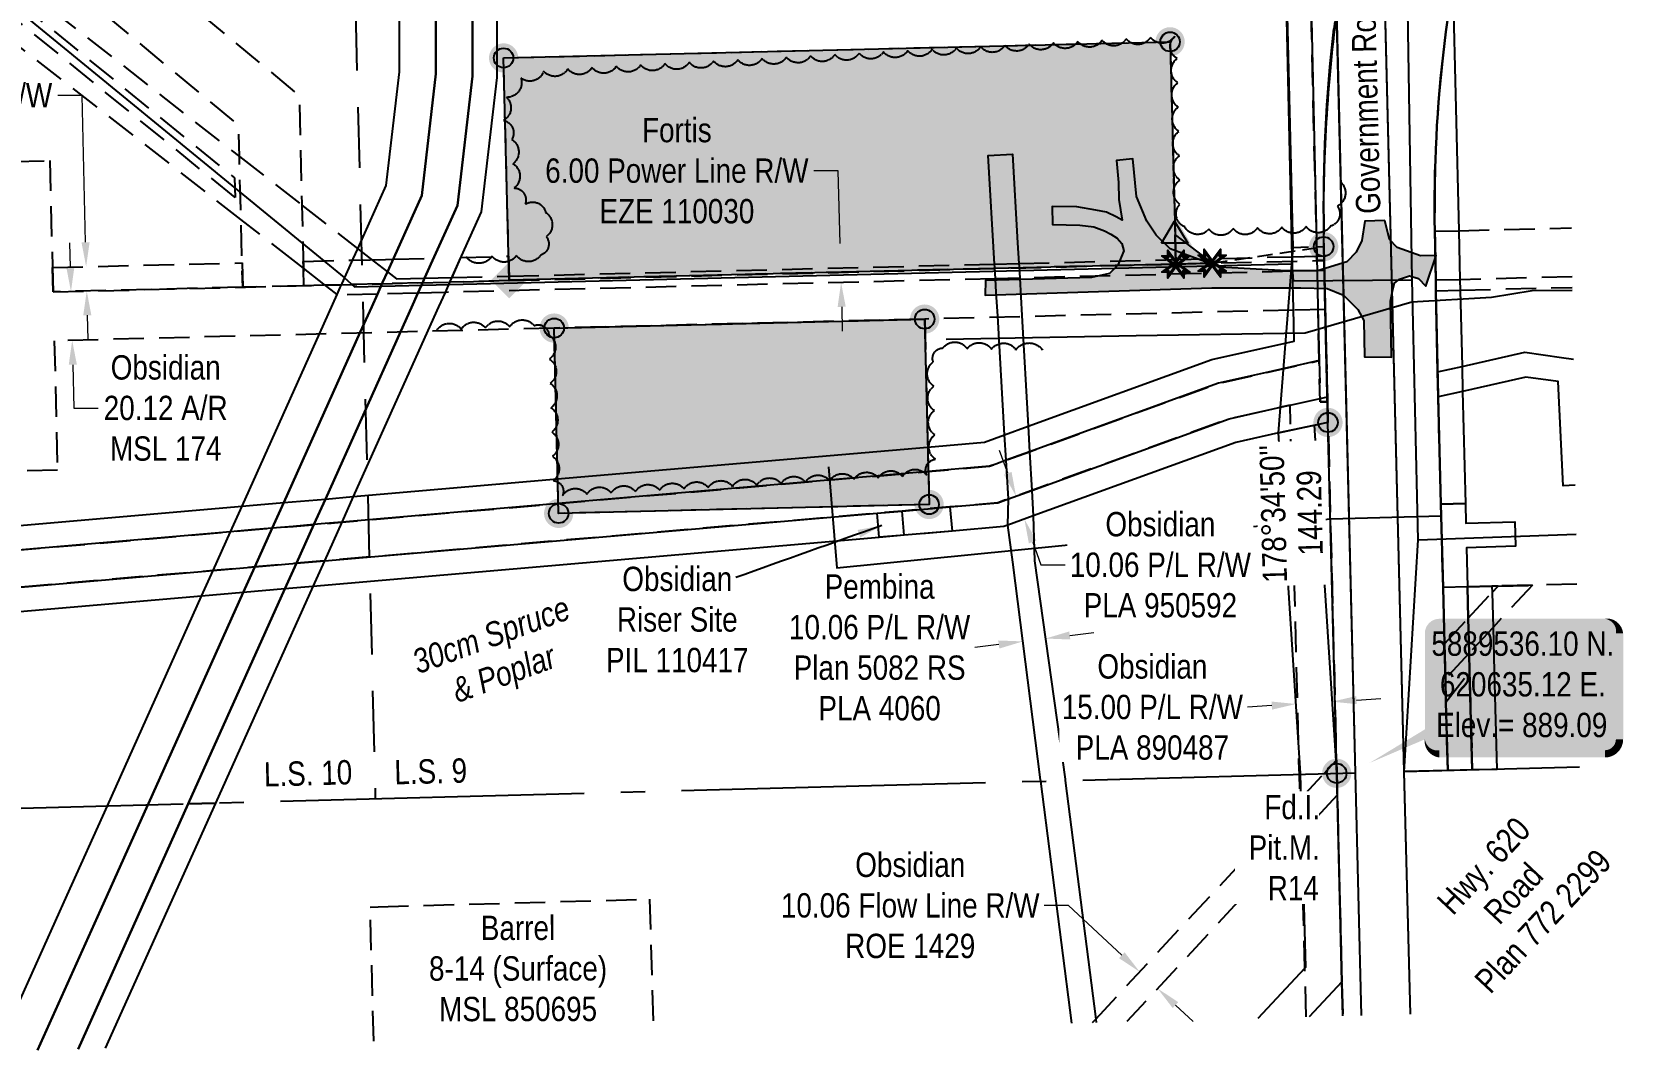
# Model space of a CAD drawing. Extents: x 615294 to 623191, y 5889240 to 5894182.
# Drawn here: x 620099 to 620753, y 5889422 to 5889841 of the extents above; entities that cross this region are included whole.
import ezdxf
from ezdxf.enums import TextEntityAlignment as Align

# ---------------------------------------------------------------- set-up
doc = ezdxf.new("R2010")
doc.units = 0
doc.header["$LTSCALE"] = 5
doc.header["$PDSIZE"] = 0.5
for name, pattern in [('0', [1, 1, 0]), ('foc-ACCESSROAD', [3.75, 2.5, -1.25]), ('foc-FLOWLINE', [3.75, 2.5, -1.25]), ('foc-LSD', [8, 5, -3]), ('foc-QUARTERLINE', [33, 25, -3, 2, -3]), ('foc-TIELINE', [1.875, 1.25, -0.625])]:
    doc.linetypes.add(name, pattern=pattern)
doc.layers.get('Defpoints').update_dxf_attribs({"color": 9})
for name, color, linetype in [('AS-POWER', 104, 'foc-POWER'), ('AS-ROADS', 254, 'Continuous'), ('AS-TELUS', 224, 'foc-TEL'), ('C-AR', 13, 'foc-ACCESSROAD'), ('C-FLOWLINE', 13, 'foc-FLOWLINE'), ('C-RW', 13, 'Continuous'), ('C-WS', 13, 'foc-ACCESSROAD'), ('DETAIL-T', 7, 'Continuous'), ('F-EZE', 190, 'foc-FLOWLINE'), ('F-RW', 190, 'Continuous'), ('F-WS', 190, 'foc-ACCESSROAD'), ('L-BD', 7, 'Continuous'), ('L-MON', 1, 'Continuous'), ('L-ROAD-T', 7, 'Continuous'), ('L-SEC', 7, 'Continuous'), ('L-SECQ', 8, 'foc-QUARTERLINE'), ('L-SECTION-LSD', 7, 'foc-LSD'), ('L-TIE', 7, 'foc-TIELINE'), ('L-TITLEDB', 4, 'Continuous'), ('L-TITLEDB-T', 4, 'Continuous'), ('P-PROPOSED', 10, 'Continuous'), ('P-PROPOSED-H', 21, 'Continuous'), ('T-BUSH', 110, '0'), ('T-BUSH-T', 110, 'Continuous')]:
    doc.layers.add(name, color=color, linetype=linetype)
for name, color, linetype, lineweight in [('C-AR-T', 13, 'Continuous', 9), ('C-FLOWLINE-T', 13, 'Continuous', 9), ('C-RW-T', 13, 'Continuous', 9), ('C-WS-T', 13, 'Continuous', 9), ('F-EZE-T', 190, 'Continuous', 9), ('F-RW-T', 190, 'Continuous', 9), ('F-WS-T', 190, 'Continuous', 9)]:
    doc.layers.add(name, color=color, linetype=linetype, lineweight=lineweight)
doc.layers.add('P-EXISTINGDISPO', color=175, linetype='Continuous', plot=False)
doc.styles.add('100L', font='ARIALN.TTF', dxfattribs={"height": 11})
doc.styles.add('80', font='ARIALN.TTF', dxfattribs={"height": 10})
doc.styles.add('80CG', font='ARIALN.TTF', dxfattribs={"height": 10})
doc.styles.add('80L', font='ARIALN.TTF', dxfattribs={"height": 10})
doc.styles.add('foc-LtypeFont', font='ARIALN.TTF', dxfattribs={"height": 7.35})
doc.linetypes.add('foc-POWER', pattern='A,6,-1,["P",foc-LtypeFont,S=0.2,R=0,X=-0.625,Y=-0.75],-1.24,4', length=12.24)
doc.linetypes.add('foc-TEL', pattern='A,2,-1,["T",foc-LtypeFont,S=0.2,R=0,X=-0.425,Y=-0.75],-1.24,8', length=12.24)
doc.dimstyles.new('Compass 5 000', dxfattribs={"dimscale": 5, "dimtxt": 9, "dimasz": 2, "dimexe": 0.2, "dimexo": 0.0625, "dimgap": 0.5, "dimtad": 0, "dimtih": 1, "dimtoh": 1, "dimzin": 0, "dimdsep": 46, "dimtxsty": '80CG', "dimcen": 0.1, "dimse1": 1, "dimse2": 1, "dimclrd": 256, "dimclrt": 256, "dimaunit": 1, "dimadec": 4, "dimazin": 0, "dimtfac": 0.06, "dimtofl": 0, "dimtmove": 0, "dimatfit": 1, "dimfxl": 0.2, "dimtolj": 1, "dimtzin": 0, "dimlwd": -1, "dimarcsym": 0})

# ---------------------------------------------------------------- blocks, each defined once
blk = doc.blocks.new('*D668')
at = {"layer": 'C-AR-T', "transparency": 16777216}
for p, q in [((620114.53, 5889744.15), (620114.27, 5889754.15)), ((620115.54, 5889704.03), (620115.99, 5889686.19)), ((620115.99, 5889686.19), (620125.99, 5889686.19))]:
    blk.add_line(p, q, dxfattribs=at)
for points in [[(620116.19, 5889744.19), (620112.86, 5889744.11), (620114.78, 5889734.15)], [(620117.2, 5889704.07), (620113.87, 5889703.99), (620115.28, 5889714.03)]]:
    blk.add_solid(points, dxfattribs=at)
at = {"layer": 'Defpoints', "color": 0, "transparency": 16777216}
for p in [(620168.09, 5889735.49), (620115.28, 5889714.03), (620168.6, 5889715.37)]:
    blk.add_point(p, dxfattribs=at)
at = {"layer": 'C-AR-T', "transparency": 16777216, "insert": (620153.72, 5889686.19), "char_height": 10, "attachment_point": 5, "style": '80CG'}
blk.add_mtext('\\A1;Obsidian\\P20.12 A/R\\PMSL 174', dxfattribs=at)
blk = doc.blocks.new('*D674')
at = {"layer": 'C-FLOWLINE-T', "transparency": 16777216}
for p, q in [((620524.8, 5889481.76), (620514.8, 5889481.76)), ((620546.8, 5889461.31), (620524.8, 5889481.76)), ((620568.82, 5889440.84), (620576.15, 5889434.03))]:
    blk.add_line(p, q, dxfattribs=at)
for points in [[(620547.93, 5889462.53), (620545.66, 5889460.09), (620554.12, 5889454.5)], [(620569.96, 5889442.06), (620567.69, 5889439.62), (620561.5, 5889447.65)]]:
    blk.add_solid(points, dxfattribs=at)
at = {"layer": 'Defpoints', "color": 0, "transparency": 16777216}
for p in [(620573.21, 5889475.03), (620580.58, 5889468.18), (620554.12, 5889454.5)]:
    blk.add_point(p, dxfattribs=at)
at = {"layer": 'C-FLOWLINE-T', "transparency": 16777216, "insert": (620459.8, 5889481.76), "char_height": 10, "attachment_point": 5, "style": '80CG'}
blk.add_mtext('\\A1;Obsidian\\P10.06 Flow Line R/W\\PROE 1429', dxfattribs=at)
blk = doc.blocks.new('*D676')
at = {"layer": 'C-RW-T', "transparency": 16777216}
for p, q in [((620608.41, 5889563.93), (620598.42, 5889563.28)), ((620643.22, 5889566.19), (620653.2, 5889566.84))]:
    blk.add_line(p, q, dxfattribs=at)
for points in [[(620608.3, 5889565.59), (620608.51, 5889562.26), (620618.38, 5889564.58)], [(620643.11, 5889567.85), (620643.33, 5889564.52), (620633.24, 5889565.54)]]:
    blk.add_solid(points, dxfattribs=at)
at = {"layer": 'Defpoints', "color": 0, "transparency": 16777216}
for p in [(620629.16, 5889628.37), (620614.3, 5889627.4), (620618.38, 5889564.58)]:
    blk.add_point(p, dxfattribs=at)
at = {"layer": 'C-RW-T', "transparency": 16777216, "insert": (620559.34, 5889563.28), "char_height": 10, "attachment_point": 5, "style": '80CG', "bg_fill": 3, "box_fill_scale": 1.1, "bg_fill_color": 256, "bg_fill_true_color": 13158600, "bg_fill_transparency": 0}
blk.add_mtext('\\A1;Obsidian\\P15.00 P/L R/W\\PPLA 890487', dxfattribs=at)
blk = doc.blocks.new('*D677')
at = {"layer": 'C-RW-T', "transparency": 16777216}
for p, q in [((620499.88, 5889659.41), (620496.47, 5889668.81)), ((620510.13, 5889631.15), (620513.54, 5889621.75)), ((620513.54, 5889621.75), (620523.54, 5889621.75))]:
    blk.add_line(p, q, dxfattribs=at)
for points in [[(620501.45, 5889659.97), (620498.32, 5889658.84), (620503.29, 5889650.01)], [(620511.7, 5889631.72), (620508.57, 5889630.58), (620506.72, 5889640.55)]]:
    blk.add_solid(points, dxfattribs=at)
at = {"layer": 'Defpoints', "color": 0, "transparency": 16777216}
for p in [(620539.47, 5889663.13), (620542.9, 5889653.68), (620506.72, 5889640.55)]:
    blk.add_point(p, dxfattribs=at)
at = {"layer": 'C-RW-T', "transparency": 16777216, "insert": (620562.63, 5889621.75), "char_height": 10, "attachment_point": 5, "style": '80CG', "bg_fill": 3, "box_fill_scale": 1.1, "bg_fill_color": 256, "bg_fill_true_color": 13158600, "bg_fill_transparency": 0}
blk.add_mtext('\\A1;Obsidian\\P10.06 P/L R/W\\PPLA 950592', dxfattribs=at)
blk = doc.blocks.new('*D679')
at = {"layer": 'Defpoints', "color": 0, "transparency": 16777216}
for p in [(620417.97, 5889743.48), (620431.22, 5889743.81), (620418.12, 5889737.48)]:
    blk.add_point(p, dxfattribs=at)
at = {"layer": 'F-EZE-T', "transparency": 16777216}
for p, q in [((620430.23, 5889783.72), (620420.23, 5889783.72)), ((620430.97, 5889753.81), (620430.23, 5889783.72)), ((620431.62, 5889727.82), (620431.86, 5889717.82))]:
    blk.add_line(p, q, dxfattribs=at)
for points in [[(620432.64, 5889753.85), (620429.3, 5889753.77), (620431.22, 5889743.81)], [(620433.28, 5889727.86), (620429.95, 5889727.77), (620431.37, 5889737.81)]]:
    blk.add_solid(points, dxfattribs=at)
at = {"layer": 'F-EZE-T', "transparency": 16777216, "insert": (620363.86, 5889783.72), "char_height": 10, "attachment_point": 5, "style": '80CG'}
blk.add_mtext('\\A1;Fortis\\P6.00 Power Line R/W\\PEZE 110030', dxfattribs=at)
blk = doc.blocks.new('*D680')
at = {"layer": 'Defpoints', "color": 0, "transparency": 16777216}
for p in [(620121.02, 5889744.34), (620149.17, 5889745.02), (620149.41, 5889735.01)]:
    blk.add_point(p, dxfattribs=at)
at = {"layer": 'F-EZE-T', "transparency": 16777216}
for p, q in [((620119.33, 5889814.68), (620109.33, 5889814.68)), ((620120.78, 5889754.34), (620119.33, 5889814.68)), ((620121.5, 5889724.34), (620121.74, 5889714.34))]:
    blk.add_line(p, q, dxfattribs=at)
for points in [[(620122.44, 5889754.38), (620119.11, 5889754.3), (620121.02, 5889744.34)], [(620123.16, 5889724.38), (620119.83, 5889724.3), (620121.26, 5889734.34)]]:
    blk.add_solid(points, dxfattribs=at)
at = {"layer": 'F-EZE-T', "transparency": 16777216, "insert": (620034.17, 5889814.68), "char_height": 10, "attachment_point": 5, "style": '80CG'}
blk.add_mtext('\\A1;Fortis\\P6.00 Vegetation Control R/W\\PEZE 870564', dxfattribs=at)
blk = doc.blocks.new('*D681')
at = {"layer": 'Defpoints', "color": 0, "transparency": 16777216}
for p in [(620506.13, 5889590.3), (620506.96, 5889583.81), (620516.3, 5889585)]:
    blk.add_point(p, dxfattribs=at)
at = {"layer": 'F-RW-T', "transparency": 16777216}
for p, q in [((620496.21, 5889589.04), (620486.29, 5889587.78)), ((620525.39, 5889592.75), (620535.31, 5889594.01))]:
    blk.add_line(p, q, dxfattribs=at)
for points in [[(620496, 5889590.69), (620496.42, 5889587.38), (620506.13, 5889590.3)], [(620525.18, 5889594.4), (620525.6, 5889591.09), (620515.47, 5889591.49)]]:
    blk.add_solid(points, dxfattribs=at)
at = {"layer": 'F-RW-T', "transparency": 16777216, "insert": (620447.21, 5889587.78), "char_height": 10, "attachment_point": 5, "style": '80CG'}
blk.add_mtext('\\A1;Pembina\\P10.06 P/L R/W\\PPlan 5082 RS\\PPLA 4060', dxfattribs=at)
blk = doc.blocks.new('fdia')
at = {"color": 255, "const_width": 1}
blk.add_lwpolyline([(-0.5, 0, 1), (0.5, 0, 1)], format="xyb", close=True, dxfattribs=at)
blk = doc.blocks.new('Fdiaa')
blk.add_blockref('fdia', (0, 0))
blk = doc.blocks.new('fdib')
at = {"color": 1, "const_width": 1.6}
blk.add_lwpolyline([(-0.4, 0, 1), (0.4, 0, 1)], format="xyb", close=True, dxfattribs=at)
at = {"color": 1}
blk.add_circle((0, 0), 0.8, dxfattribs=at)
blk = doc.blocks.new('Fdibb')
blk.add_blockref('fdib', (0, 0))
blk = doc.blocks.new('fdicc')
for name in ['Fdibb', 'Fdiaa']:
    blk.add_blockref(name, (0, 0))
blk = doc.blocks.new('FDI')
blk.add_blockref('fdicc', (0, 0))
blk = doc.blocks.new('TEMP')
h = blk.add_hatch(color=255)
h.dxf.hatch_style = 1
h.paths.add_polyline_path([(0, 0.25), (-0.67, 1.15), (-0.67, 0.67), (-1.15, 0.67), (-0.25, 0), (-1.15, -0.67), (-0.67, -0.67), (-0.67, -1.15), (0, -0.25), (0.67, -1.15), (0.67, -0.67), (1.15, -0.67), (0.25, 0), (1.15, 0.67), (0.67, 0.67), (0.67, 1.15)])
h.paths.add_polyline_path([(0.57, 0.85), (0.57, 0.57), (0.85, 0.57), (0.08, 0), (0.85, -0.57), (0.57, -0.57), (0.57, -0.85), (0, -0.08), (-0.57, -0.85), (-0.57, -0.57), (-0.85, -0.57), (-0.08, 0), (-0.85, 0.57), (-0.57, 0.57), (-0.57, 0.85), (0, 0.08)], flags=16)
h = blk.add_hatch(color=1)
h.dxf.hatch_style = 1
h.paths.add_polyline_path([(0, 0.08), (-0.57, 0.85), (-0.57, 0.57), (-0.85, 0.57), (-0.08, 0), (-0.85, -0.57), (-0.57, -0.57), (-0.57, -0.85), (0, -0.08), (0.57, -0.85), (0.57, -0.57), (0.85, -0.57), (0.08, 0), (0.85, 0.57), (0.57, 0.57), (0.57, 0.85)])
at = {"color": 1}
for p, q in [((-0.08, 0), (0.08, 0)), ((0, 0.08), (0, -0.08))]:
    blk.add_line(p, q, dxfattribs=at)
at = {"color": 255, "flags": 128}
blk.add_lwpolyline([(-0.25, 0), (-1.15, 0.67), (-0.67, 0.67), (-0.67, 1.15), (0, 0.25), (0.67, 1.15), (0.67, 0.67), (1.15, 0.67), (0.25, 0), (1.15, -0.67), (0.67, -0.67), (0.67, -1.15), (0, -0.25), (-0.67, -1.15), (-0.67, -0.67), (-1.15, -0.67)], close=True, dxfattribs=at)
at = {"color": 1, "flags": 128}
blk.add_lwpolyline([(-0.08, 0), (-0.85, 0.57), (-0.57, 0.57), (-0.57, 0.85), (0, 0.08), (0.57, 0.85), (0.57, 0.57), (0.85, 0.57), (0.08, 0), (0.85, -0.57), (0.57, -0.57), (0.57, -0.85), (0, -0.08), (-0.57, -0.85), (-0.57, -0.57), (-0.85, -0.57)], close=True, dxfattribs=at)
blk = doc.blocks.new('*U698')
h = blk.add_hatch(color=254)
edge = h.paths.add_edge_path()
edge.add_line((-34, -28.5), (34, -28.5))
edge.add_arc((34, -22.5), 6, 270, 360)
edge.add_line((40, -22.5), (40, 21))
edge.add_arc((34, 21), 6, 0, 90)
edge.add_line((34, 27), (-34, 27))
edge.add_arc((-34, 21), 6, 90, 180)
edge.add_line((-40, 21), (-40, -22.5))
edge.add_arc((-34, -22.5), 6, 180, 270)
at = {"color": 1, "flags": 128}
blk.add_lwpolyline([(-34, -28.5, 3, 3, 0), (34, -28.5, 3, 3, 0.414214), (40, -22.5, 3, 3, 0), (40, 21, 3, 0, 0.414214), (34, 27, 0, 0, 0), (-34, 27, 0, 0, 0.414214), (-40, 21, 0, 0, 0), (-40, -22.5, 0, 3, 0.414214)], format="xyseb", close=True, dxfattribs=at)
blk.add_lwpolyline([(-62.67, -32.22, 0, 10, 0), (0, 0, 5, 5, 0)], format="xyseb", dxfattribs=at)
at = {"color": 1, "style": '80'}
blk.add_attdef('ENTER_TEXT_001', (-35.99, -5), '', height=10, dxfattribs=at)
blk = doc.blocks.new('SMONA')
blk.add_hatch(color=255).paths.add_polyline_path([(0, -1.49), (1.49, 0), (0, 1.49), (-1.49, 0)])
blk = doc.blocks.new('SMONAA')
blk.add_blockref('SMONA', (0, 0))
blk = doc.blocks.new('SMONB')
at = {"color": 1}
blk.add_solid([(0, 1.2), (1.2, 0), (-1.2, 0), (0, -1.2)], dxfattribs=at)
blk = doc.blocks.new('SMONBB')
blk.add_blockref('SMONB', (0, 0))
blk = doc.blocks.new('SMONCC')
for name in ['SMONAA', 'SMONBB']:
    blk.add_blockref(name, (0, 0))
blk = doc.blocks.new('FDIBAR')
blk.add_blockref('SMONCC', (0, 0))
blk = doc.blocks.new('TRIA')
blk.add_hatch(color=255).paths.add_polyline_path([(-0.04, 1.52), (-1.47, -0.87), (1.39, -0.87)])
blk = doc.blocks.new('TRIAA')
blk.add_blockref('TRIA', (0, 0))
blk = doc.blocks.new('TRIB')
at = {"color": 1}
blk.add_lwpolyline([(-1.12, -0.67), (-0.04, 1.13), (1.04, -0.67)], close=True, dxfattribs=at)
blk = doc.blocks.new('TRIBB')
blk.add_blockref('TRIB', (0, 0))
blk = doc.blocks.new('TRICC')
for name in ['TRIAA', 'TRIBB']:
    blk.add_blockref(name, (0, 0))
blk = doc.blocks.new('plspike')
blk.add_blockref('TRICC', (0, 0))

msp = doc.modelspace()

# ---------------------------------------------------------------- hatches: boundary and pattern name
at = {"layer": 'AS-ROADS'}
h = msp.add_hatch(color=256, dxfattribs=at)
h.dxf.hatch_style = 1
h.paths.add_polyline_path([(620654.893, 5889763.33), (620646.674, 5889763.059), (620645.405, 5889755.015), (620643.146, 5889750.231), (620639.263, 5889746.26), (620627.16, 5889742.649), (620614.425, 5889742.649), (620587.12, 5889744.099), (620566.708, 5889751.681), (620560.914, 5889757.215), (620557.03, 5889762.991), (620552.875, 5889773.191), (620551.249, 5889788.627), (620544.629, 5889787.997), (620545.352, 5889778.971), (620545.536, 5889771.897), (620546.891, 5889763.412), (620544.452, 5889764.766), (620540.478, 5889766.752), (620536.143, 5889767.564), (620528.285, 5889768.918), (620518.078, 5889769.099), (620518.259, 5889761.697), (620529.549, 5889761.426), (620535.33, 5889760.704), (620539.665, 5889758.989), (620542.284, 5889757.635), (620544.813, 5889756.101), (620546.8, 5889753.844), (620547.613, 5889750.775), (620545.171, 5889744.97), (620541.648, 5889741.449), (620534.332, 5889739.825), (620490.708, 5889738.651), (620490.617, 5889732.603), (620583.787, 5889735.672), (620620.405, 5889735.572), (620631.153, 5889735.392), (620637.927, 5889732.594), (620643.798, 5889726.726), (620646.327, 5889722.213), (620646.507, 5889707.229), (620657.617, 5889707.139), (620657.166, 5889730.103), (620658.25, 5889734.887), (620658.882, 5889737.595), (620660.869, 5889739.219), (620665.024, 5889740.573), (620668.727, 5889739.4), (620671.708, 5889736.331), (620675.953, 5889748.968), (620669.63, 5889748.787), (620659.951, 5889752.137), (620656.79, 5889755.477)])
at = {"layer": 'P-PROPOSED-H'}
h = msp.add_hatch(color=256, dxfattribs=at)
h.dxf.hatch_style = 1
h.paths.add_polyline_path([(620292.627, 5889830.106), (620566.629, 5889836.779), (620568.674, 5889757.394), (620568.983, 5889745.401), (620294.912, 5889738.757)])
h.paths.add_polyline_path([(620313.427, 5889719.087), (620465.728, 5889722.78), (620467.566, 5889646.629), (620315.265, 5889642.936)])
h = msp.add_hatch(color=256, dxfattribs=at)
h.dxf.hatch_style = 1
h.paths.add_polyline_path([(620568.674, 5889757.394), (620583.971, 5889745.767), (620568.983, 5889745.401)])

# ---------------------------------------------------------------- linework, layer by layer
at = {"layer": 'AS-POWER', "flags": 128}
for points in [[(620666.14, 5889738.924), (620656.044, 5890367.666), (620647.561, 5890367.45), (620645.649, 5890441.707)], [(619710.454, 5890077.63), (619950.377, 5889949.716), (620008.593, 5889920.258), (620025.343, 5889910.591), (620041.672, 5889905.761), (620062.661, 5889874.475), (620227.028, 5889739.825), (620231.384, 5889736.003), (620616.723, 5889745.429), (620617.238, 5889738.521), (620666.14, 5889738.924)], [(620665.387, 5889437.103), (620662.843, 5889536.681), (620668.592, 5889632.007), (620666.14, 5889738.924)], [(620474.587, 5889714.474), (620552.706, 5889715.976), (620622.098, 5889717.095), (620666.036, 5889729.929), (620698.796, 5889731.723), (620715.485, 5889734.547), (620731.98, 5889734.62)], [(620668.592, 5889632.007), (620733.511, 5889634.315)]]:
    msp.add_lwpolyline(points, dxfattribs=at)
at = {"layer": 'AS-ROADS', "flags": 128}
msp.add_lwpolyline([(620654.893, 5889763.33), (620646.674, 5889763.059), (620645.405, 5889755.015), (620643.146, 5889750.231), (620639.263, 5889746.26), (620627.16, 5889742.649), (620614.425, 5889742.649), (620587.12, 5889744.099), (620566.708, 5889751.681), (620560.914, 5889757.215), (620557.03, 5889762.991), (620552.875, 5889773.191), (620551.249, 5889788.627), (620544.629, 5889787.997), (620545.352, 5889778.971), (620545.536, 5889771.897), (620546.891, 5889763.412), (620544.452, 5889764.766), (620540.478, 5889766.752), (620536.143, 5889767.564), (620528.285, 5889768.918), (620518.078, 5889769.099), (620518.259, 5889761.697), (620529.549, 5889761.426), (620535.33, 5889760.704), (620539.665, 5889758.989), (620542.284, 5889757.635), (620544.813, 5889756.101), (620546.8, 5889753.844), (620547.613, 5889750.775), (620545.171, 5889744.97), (620541.648, 5889741.449), (620534.332, 5889739.825), (620490.708, 5889738.651), (620490.617, 5889732.603), (620583.787, 5889735.672), (620620.405, 5889735.572), (620631.153, 5889735.392), (620637.927, 5889732.594), (620643.798, 5889726.726), (620646.327, 5889722.213), (620646.507, 5889707.229), (620657.617, 5889707.139), (620657.166, 5889730.103), (620658.25, 5889734.887), (620658.882, 5889737.595), (620660.869, 5889739.219), (620665.024, 5889740.573), (620668.727, 5889739.4), (620671.708, 5889736.331), (620675.953, 5889748.968), (620669.63, 5889748.787), (620659.951, 5889752.137), (620656.79, 5889755.477)], close=True, dxfattribs=at)
at = {"layer": 'AS-TELUS', "flags": 128}
for points in [[(620637.589, 5889436.376), (620632.521, 5889640.702), (620678.077, 5889641.871), (620675.429, 5889758.878), (620675.696, 5889788.703), (620676.858, 5889809.958), (620679.996, 5889840.866), (620683.813, 5889865.762), (620687.572, 5889884.97), (620691.838, 5889903.385), (620696.104, 5889919.445), (620700.932, 5889935.678), (620730.788, 5890012.146)], [(620426.185, 5889662.076), (620429.641, 5889620.572), (620632.521, 5889640.702)]]:
    msp.add_lwpolyline(points, dxfattribs=at)
at = {"layer": 'C-AR', "flags": 128}
msp.add_lwpolyline([(619722.301, 5890081.346), (619755.683, 5890064.868), (619792.14, 5890046.872), (619823.569, 5890029.804), (620001.903, 5889932.082), (620042.977, 5889909.606), (620046.873, 5889907.474), (620121.276, 5889886.763), (620208.569, 5889814.661), (620209.679, 5889770.392), (620209.699, 5889769.58), (620210.27, 5889746.977), (620210.323, 5889744.932), (620210.355, 5889743.708), (620210.535, 5889736.501), (620185.385, 5889735.877), (620185.116, 5889746.344), (620184.669, 5889763.737), (620184.449, 5889772.344), (620184.251, 5889780.363), (620184.023, 5889789.602), (620183.701, 5889802.562), (620109.374, 5889863.954), (620078.347, 5889872.591), (620077.185, 5889872.914), (620066.263, 5889875.955), (620051.49, 5889880.067), (620037.334, 5889884.008), (620016.409, 5889895.458), (620013.979, 5889896.832), (619824.301, 5890000.586), (619780.525, 5890024.541), (619723.016, 5890052.93)], dxfattribs=at)
for points in [[(620629.898, 5889746.879), (620626.98, 5889746.809), (620626.938, 5889748.675), (620622.429, 5889948.597), (620632.54, 5889948.849), (620634.99, 5889850.523), (620634.577, 5889847.326), (620633.947, 5889842.107), (620633.363, 5889836.884), (620632.821, 5889831.657), (620632.323, 5889826.425), (620631.868, 5889821.188), (620631.458, 5889815.949), (620631.092, 5889810.706), (620630.769, 5889805.459), (620630.491, 5889800.211), (620630.256, 5889794.96), (620630.066, 5889789.708), (620629.919, 5889784.454), (620629.816, 5889779.2), (620629.758, 5889773.944), (620629.743, 5889768.688), (620629.772, 5889763.432), (620629.845, 5889758.177), (620629.757, 5889752.558), (620629.852, 5889748.743), (620629.898, 5889746.879)], [(620631.337, 5889688.788), (620628.289, 5889688.722), (620627.88, 5889705.724), (620627.433, 5889726.719), (620630.395, 5889726.792), (620631.337, 5889688.788)]]:
    msp.add_lwpolyline(points, close=True, dxfattribs=at)
at = {"layer": 'C-FLOWLINE', "flags": 128}
for points in [[(619734.482, 5889596.842), (619833.334, 5889605.373), (619834.201, 5889605.448), (620180.39, 5889635.369), (620189.028, 5889636.116), (620197.507, 5889636.846), (620206.15, 5889637.595), (620214.624, 5889638.327), (620217.627, 5889638.586), (620226.098, 5889639.316), (620315.013, 5889646.987), (620467.217, 5889660.12), (620492.446, 5889662.298), (620494.944, 5889663.205), (620499.218, 5889664.755), (620504.556, 5889666.689), (620508.846, 5889668.244), (620586.565, 5889696.425), (620608.67, 5889701.395), (620627.906, 5889705.721), (620628.256, 5889690.17), (620628.289, 5889688.719), (620631.328, 5889688.788), (620631.53, 5889680.598), (620635.119, 5889536.103), (620637.243, 5889450.375), (620637.589, 5889436.376)], [(620622.607, 5889435.983), (620622.033, 5889456.076), (620620.462, 5889511.087), (620620.052, 5889525.433), (620620.02, 5889526.575), (620619.759, 5889535.672), (620619.609, 5889540.944), (620619.41, 5889548.794), (620616.373, 5889668.282), (620616.147, 5889677.14), (620616.069, 5889680.213), (620615.934, 5889687.399), (620612.015, 5889686.518), (620590.854, 5889681.76), (620509.75, 5889652.351), (620500.149, 5889648.871), (620495.77, 5889647.28), (620476.108, 5889645.583), (620456.501, 5889643.891), (620446.159, 5889642.999), (620218.94, 5889623.395), (620207.462, 5889622.405), (620190.345, 5889620.922), (620173.231, 5889619.445), (619834.583, 5889590.176), (619734.866, 5889581.569)]]:
    msp.add_lwpolyline(points, dxfattribs=at)
at = {"layer": 'C-FLOWLINE'}
msp.add_lwpolyline([(620690.868, 5889537.458), (620680.791, 5889537.212), (620680.031, 5889565.283), (620689.752, 5889577.753), (620690.868, 5889537.458)], close=True, dxfattribs=at)
at = {"layer": 'C-RW'}
for points in [[(619734.223, 5889607.121), (619833.945, 5889615.643), (619973.777, 5889627.589), (620185.117, 5889645.881), (620188.162, 5889646.145), (620202.235, 5889647.358), (620219.349, 5889648.835), (620230.825, 5889649.825), (620314.759, 5889657.067), (620466.963, 5889670.203), (620490.261, 5889672.213), (620498.604, 5889675.239), (620508.249, 5889678.736), (620583.735, 5889706.107), (620617.657, 5889713.734), (620617.355, 5889727.109), (620617.01, 5889742.425), (620616.902, 5889747.232), (620616.875, 5889748.425), (620610.005, 5890053.09), (620600.652, 5890092.01), (620593.343, 5890122.426)], [(620622.429, 5889948.597), (620626.938, 5889748.675), (620626.965, 5889747.471), (620627.073, 5889742.675), (620627.418, 5889727.347), (620627.906, 5889705.721), (620608.67, 5889701.395), (620586.565, 5889696.425), (620508.846, 5889668.244), (620504.556, 5889666.689), (620499.218, 5889664.755), (620494.944, 5889663.205), (620492.446, 5889662.298), (620467.217, 5889660.12), (620315.013, 5889646.987), (620226.098, 5889639.316), (620217.627, 5889638.586), (620214.624, 5889638.327), (620206.15, 5889637.595), (620197.507, 5889636.846), (620189.028, 5889636.116), (620180.39, 5889635.369), (619834.201, 5889605.448)], [(620682.808, 5889859.947), (620685.262, 5889759.106), (620685.754, 5889738.974), (620685.859, 5889734.69), (620686.625, 5889703.304), (620686.837, 5889693.042), (620686.837, 5889693.042), (620688.017, 5889647.023), (620677.951, 5889646.772), (620676.822, 5889690.788), (620676.614, 5889701.052), (620675.932, 5889734.447), (620675.844, 5889738.725), (620675.532, 5889754.053), (620675.429, 5889758.878), (620675.364, 5889763.711), (620675.34, 5889768.54), (620675.359, 5889773.371), (620675.419, 5889778.199), (620675.52, 5889783.028), (620675.663, 5889787.856), (620675.848, 5889792.682), (620676.075, 5889797.507), (620676.343, 5889802.329), (620676.653, 5889807.149), (620677.004, 5889811.966), (620677.397, 5889816.78), (620677.832, 5889821.589), (620678.308, 5889826.396), (620678.826, 5889831.198), (620679.385, 5889835.995), (620679.985, 5889840.788), (620680.627, 5889845.575)], [(620733.203, 5889654.507), (620728.208, 5889654.269), (620726.139, 5889697.07), (620712.897, 5889698.905), (620686.837, 5889693.042), (620676.822, 5889690.788), (620676.614, 5889701.052), (620686.625, 5889703.304), (620712.5, 5889709.126), (620727.517, 5889707.031), (620732.412, 5889706.352)], [(619834.583, 5889590.176), (620173.231, 5889619.445), (620190.345, 5889620.922), (620207.462, 5889622.405), (620218.94, 5889623.395), (620446.159, 5889642.999), (620456.501, 5889643.891), (620476.108, 5889645.583), (620495.77, 5889647.28), (620500.149, 5889648.871), (620509.75, 5889652.351), (620590.854, 5889681.76), (620612.015, 5889686.518), (620615.934, 5889687.399), (620628.256, 5889690.17), (620631.278, 5889690.849), (620631.537, 5889680.293), (620611.148, 5889676.015), (620593.622, 5889672.075), (620510.322, 5889641.859), (620499.986, 5889638.109), (620498.231, 5889637.473), (620476.968, 5889635.636), (620457.36, 5889633.942), (620447.031, 5889633.049), (620214.243, 5889612.939), (620202.735, 5889611.891), (620185.605, 5889610.375), (620168.491, 5889608.903), (620168.491, 5889608.903), (619834.836, 5889580.105)], [(620602.795, 5889435.465), (620622.033, 5889456.076), (620622.421, 5889456.492), (620620.905, 5889511.564), (620620.51, 5889525.926), (620620.241, 5889535.685), (620620.227, 5889536.201), (620619.41, 5889548.794), (620611.148, 5889676.015), (620625.895, 5889679.137), (620634.762, 5889541.267), (620635.003, 5889536.076), (620635.342, 5889527.098), (620637.243, 5889450.375), (620623.841, 5889436.016)]]:
    msp.add_lwpolyline(points, dxfattribs=at)
at = {"layer": 'C-RW', "flags": 128}
msp.add_lwpolyline([(620612.369, 5889948.249), (620632.423, 5889948.427), (620635.05, 5889848.646, 0.0359713), (620629.757, 5889752.558), (620631.537, 5889680.293), (620611.148, 5889676.015), (620617.278, 5889752.251)], format="xyb", close=True, dxfattribs=at)
at = {"layer": 'C-RW'}
for points in [[(620476.968, 5889635.636), (620457.36, 5889633.942), (620456.501, 5889643.891), (620476.108, 5889645.583), (620495.77, 5889647.28), (620500.149, 5889648.871), (620509.75, 5889652.351), (620590.854, 5889681.76), (620612.015, 5889686.518), (620615.934, 5889687.399), (620628.256, 5889690.17), (620631.278, 5889690.849), (620631.537, 5889680.293), (620625.896, 5889679.11), (620611.148, 5889676.015), (620593.622, 5889672.075), (620510.322, 5889641.859), (620499.986, 5889638.109), (620498.231, 5889637.473), (620476.968, 5889635.636)], [(620688.017, 5889647.023), (620688.225, 5889638.861), (620708.354, 5889639.487), (620708.672, 5889629.442), (620688.483, 5889628.81), (620688.882, 5889612.737), (620689.203, 5889599.832), (620689.561, 5889585.432), (620689.752, 5889577.753), (620690.868, 5889537.458), (620680.791, 5889537.212), (620680.031, 5889565.283), (620679.798, 5889574.92), (620679.428, 5889589.308), (620678.831, 5889612.492), (620677.951, 5889646.772), (620688.017, 5889647.023)], [(620699.814, 5889578.017), (620700.93, 5889537.703), (620690.868, 5889537.458), (620689.752, 5889577.753), (620689.561, 5889585.432), (620689.203, 5889599.832), (620688.882, 5889612.737), (620698.945, 5889612.985), (620699.01, 5889610.382), (620699.368, 5889595.983), (620699.814, 5889578.017)]]:
    msp.add_lwpolyline(points, close=True, dxfattribs=at)
at = {"layer": 'C-WS'}
for points in [[(620568.983, 5889745.401), (620294.912, 5889738.757), (620292.627, 5889830.106), (620566.629, 5889836.779), (620568.983, 5889745.401)], [(620629.898, 5889746.879), (620630.396, 5889726.773), (620617.339, 5889726.468), (620465.73, 5889722.78), (620313.427, 5889719.087), (620107.91, 5889713.837), (620109.249, 5889660.685), (619981.994, 5889657.477), (619978.784, 5889784.732), (620106.041, 5889787.942), (620107.139, 5889744.378), (620107.401, 5889733.944), (620294.916, 5889738.593), (620568.915, 5889745.401), (620629.898, 5889746.879)], [(620467.563, 5889646.584), (620315.265, 5889642.928), (620313.427, 5889719.087), (620465.73, 5889722.78), (620467.563, 5889646.584)], [(620457.358, 5889633.965), (620447.028, 5889633.085), (620446.168, 5889643.036), (620456.511, 5889643.916), (620476.119, 5889645.585), (620476.968, 5889635.636), (620457.358, 5889633.965)], [(620689.561, 5889585.432), (620679.798, 5889574.92), (620679.428, 5889589.308), (620689.203, 5889599.832), (620699.01, 5889610.382), (620701.486, 5889613.046), (620715.548, 5889613.39), (620699.368, 5889595.983), (620689.561, 5889585.432)]]:
    msp.add_lwpolyline(points, close=True, dxfattribs=at)
for points in [[(620731.896, 5889740.136), (620685.754, 5889738.974), (620675.844, 5889738.725), (620675.532, 5889754.053), (620675.429, 5889758.878), (620685.262, 5889759.106), (620731.589, 5889760.27)], [(620733.824, 5889613.837), (620715.548, 5889613.39), (620701.486, 5889613.046), (620698.945, 5889612.985), (620688.882, 5889612.737), (620678.831, 5889612.492), (620677.951, 5889646.772), (620676.822, 5889690.788), (620676.614, 5889701.052), (620675.932, 5889734.447), (620685.859, 5889734.69), (620731.962, 5889735.809)], [(620534.777, 5889433.686), (620536.1, 5889435.109), (620620.052, 5889525.433), (620620.51, 5889525.926), (620629.811, 5889535.938), (620634.985, 5889541.508), (620635.119, 5889536.103), (620635.342, 5889527.098), (620620.905, 5889511.564), (620620.462, 5889511.087), (620548.863, 5889434.054)]]:
    msp.add_lwpolyline(points, dxfattribs=at)
at = {"layer": 'F-EZE'}
msp.add_lwpolyline([(620077.185, 5889872.914), (620184.023, 5889789.602), (620209.699, 5889769.58), (620232.678, 5889751.662), (620237.795, 5889747.672), (620244.861, 5889742.162), (620248.559, 5889739.277), (620260.153, 5889739.565), (620271.306, 5889739.843), (620294.662, 5889740.422), (620494.494, 5889745.383), (620504.444, 5889745.63), (620569.056, 5889747.236), (620616.875, 5889748.425), (620626.938, 5889748.675), (620629.852, 5889748.743), (620630, 5889742.747), (620627.073, 5889742.675), (620617.01, 5889742.425), (620504.785, 5889739.636), (620494.845, 5889739.389), (620268.575, 5889733.772), (620257.423, 5889733.495), (620240.779, 5889733.083), (620224.5, 5889732.679), (620224.236, 5889732.884), (620218.725, 5889737.179), (620210.355, 5889743.708), (620207.213, 5889746.159), (620184.669, 5889763.737), (620013.979, 5889896.832)], dxfattribs=at)
for points in [[(620064.169, 5889876.51), (620182.043, 5889780.778), (620182.232, 5889772.759), (620049.401, 5889880.64), (620064.169, 5889876.51)], [(620185.144, 5889745.881), (620185.385, 5889735.877), (620107.403, 5889734.004), (620107.163, 5889744.007), (620185.144, 5889745.881)], [(620259.319, 5889737.71), (620242.905, 5889737.276), (620226.262, 5889736.878), (620218.736, 5889736.697), (620210.535, 5889736.501), (620210.374, 5889743.235), (620210.345, 5889744.459), (620210.295, 5889746.504), (620230.828, 5889746.998), (620237.819, 5889747.165), (620244.11, 5889747.317), (620247.472, 5889747.398), (620263.849, 5889747.788), (620259.319, 5889737.71)], [(620294.884, 5889739.92), (620294.916, 5889738.593), (620270.479, 5889738.005), (620275.031, 5889748.126), (620294.676, 5889748.591), (620294.884, 5889739.92)]]:
    msp.add_lwpolyline(points, close=True, dxfattribs=at)
at = {"layer": 'F-RW'}
for points in [[(620084.345, 5889421.902), (620113.237, 5889486.016), (620129.733, 5889522.707), (620168.491, 5889608.903), (620173.231, 5889619.445), (620180.39, 5889635.369), (620185.117, 5889645.881), (620217.093, 5889716.999), (620224.236, 5889732.884), (620225.51, 5889735.718), (620226.252, 5889737.369), (620230.805, 5889747.495), (620232.678, 5889751.662), (620244.348, 5889777.619), (620249.813, 5889824.387), (620248.781, 5890315.677), (620248.859, 5890330.47), (620248.615, 5890431.107)], [(620263.649, 5890431.509), (620263.865, 5890331.675), (620263.867, 5890330.864), (620263.895, 5890316.082), (620264.823, 5889823.527), (620258.987, 5889773.576), (620247.448, 5889747.915), (620244.861, 5889742.162), (620242.894, 5889737.787), (620240.779, 5889733.083), (620238.437, 5889727.873), (620233.736, 5889717.418), (620202.235, 5889647.358), (620197.507, 5889636.846), (620190.345, 5889620.922), (620185.605, 5889610.375), (620146.641, 5889523.71), (620146.387, 5889523.147), (620126.925, 5889479.86), (620101.059, 5889422.339)], [(620101.059, 5889422.339), (620126.925, 5889479.86), (620146.387, 5889523.147), (620146.641, 5889523.71), (620185.605, 5889610.375), (620190.345, 5889620.922), (620197.507, 5889636.846), (620202.235, 5889647.358), (620233.736, 5889717.418), (620238.437, 5889727.873), (620240.779, 5889733.083), (620242.894, 5889737.787), (620244.861, 5889742.162), (620247.448, 5889747.915), (620258.987, 5889773.576), (620264.823, 5889823.527), (620263.895, 5890316.082), (620263.867, 5890330.864), (620263.865, 5890331.675), (620263.649, 5890431.509)], [(620278.698, 5890431.91), (620278.873, 5890332.077), (620278.875, 5890331.259), (620278.903, 5890316.481), (620279.83, 5889822.652), (620273.623, 5889769.52), (620264.092, 5889748.329), (620260.153, 5889739.565), (620259.542, 5889738.208), (620257.423, 5889733.495), (620254.746, 5889727.542), (620250.382, 5889717.838), (620219.349, 5889648.835), (620214.624, 5889638.327), (620207.462, 5889622.405), (620202.735, 5889611.891), (620163.016, 5889523.586), (620117.687, 5889422.774)], [(620288.961, 5890316.747), (620289.888, 5889822.073), (620283.435, 5889766.814), (620275.251, 5889748.616), (620271.306, 5889739.843), (620270.697, 5889738.489), (620268.575, 5889733.772), (620265.903, 5889727.829), (620261.538, 5889718.118), (620230.825, 5889649.825), (620226.098, 5889639.316), (620218.94, 5889623.395), (620214.243, 5889612.939), (620174.183, 5889523.881), (620174.183, 5889523.881), (620163.016, 5889523.586), (620202.735, 5889611.891), (620207.462, 5889622.405), (620214.624, 5889638.327), (620219.349, 5889648.835), (620250.382, 5889717.838), (620254.746, 5889727.542), (620257.423, 5889733.495), (620259.542, 5889738.208), (620260.153, 5889739.565), (620264.092, 5889748.329), (620273.623, 5889769.52), (620279.83, 5889822.652), (620278.903, 5890316.481)], [(620526.164, 5889433.46), (620513.437, 5889532.855), (620513.365, 5889533.423), (620501.998, 5889622.833), (620499.986, 5889638.109), (620500.149, 5889648.871), (620499.218, 5889664.755), (620498.604, 5889675.239), (620495.745, 5889724.026), (620495.177, 5889733.72), (620494.845, 5889739.389), (620494.567, 5889744.134), (620494.494, 5889745.383), (620491.875, 5889790.077), (620501.884, 5889790.624), (620503.96, 5889754.129), (620504.444, 5889745.63), (620504.515, 5889744.386), (620504.785, 5889739.636), (620505.659, 5889724.276), (620508.249, 5889678.736), (620508.846, 5889668.244), (620509.75, 5889652.351), (620510.322, 5889641.859), (620510.929, 5889623.366), (620523.475, 5889533.696), (620523.547, 5889533.122), (620536.1, 5889435.109), (620536.277, 5889433.725)], [(620117.687, 5889422.774), (620163.016, 5889523.586), (620174.183, 5889523.881), (620128.854, 5889423.067)]]:
    msp.add_lwpolyline(points, dxfattribs=at)
at = {"layer": 'F-WS'}
msp.add_lwpolyline([(620239.284, 5889425.955), (620237.715, 5889481.133), (620241.023, 5889481.227), (620352.671, 5889484.4), (620354.247, 5889428.963)], dxfattribs=at)
at = {"layer": 'L-BD'}
msp.add_line((620616.84, 5889746.575), (620617.278, 5889752.251), dxfattribs=at)
at = {"layer": 'L-SEC'}
for p, q in [((620632.803, 5889938.302), (620642.734, 5889536.282)), ((620662.843, 5889536.681), (620652.912, 5889938.703)), ((620642.734, 5889536.282), (620645.204, 5889436.576)), ((620665.387, 5889437.13), (620662.84, 5889536.8))]:
    msp.add_line(p, q, dxfattribs=at)
at = {"layer": 'L-SECQ'}
for p, q in [((619870.97, 5889515.901), (620642.734, 5889536.282)), ((620662.84, 5889536.8), (620734.971, 5889538.705))]:
    msp.add_line(p, q, dxfattribs=at)
at = {"layer": 'L-SECTION-LSD', "flags": 128}
msp.add_lwpolyline([(620219.553, 5890329.715), (620239.899, 5889525.644)], dxfattribs=at)
at = {"layer": 'L-TIE'}
msp.add_line((620617.278, 5889752.251), (620629.757, 5889752.558), dxfattribs=at)
at = {"layer": 'L-TIE', "flags": 128}
msp.add_lwpolyline([(620583.971, 5889745.767), (620629.757, 5889752.558)], dxfattribs=at)
at = {"layer": 'L-TITLEDB'}
for points in [[(620680.627, 5889845.575), (620679.985, 5889840.788), (620679.385, 5889835.995), (620678.826, 5889831.198), (620678.308, 5889826.396), (620677.832, 5889821.589), (620677.397, 5889816.78), (620677.004, 5889811.966), (620676.653, 5889807.149), (620676.343, 5889802.329), (620676.075, 5889797.507), (620675.848, 5889792.682), (620675.663, 5889787.856), (620675.52, 5889783.028), (620675.419, 5889778.199), (620675.359, 5889773.371), (620675.34, 5889768.54), (620675.364, 5889763.711), (620675.429, 5889758.878), (620675.532, 5889754.053), (620675.844, 5889738.725), (620675.932, 5889734.447), (620676.614, 5889701.052), (620676.822, 5889690.788), (620677.951, 5889646.772), (620678.831, 5889612.492), (620679.428, 5889589.308), (620679.798, 5889574.92), (620680.031, 5889565.283), (620680.791, 5889537.212), (620662.84, 5889536.8), (620652.909, 5889938.832)], [(620634.947, 5889850.187), (620642.734, 5889536.282), (620645.204, 5889436.576)], [(620637.589, 5889436.376), (620637.243, 5889450.375), (620635.119, 5889536.103), (620631.537, 5889680.293), (620630.395, 5889726.792), (620629.757, 5889752.558), (620629.845, 5889758.177), (620629.772, 5889763.432), (620629.743, 5889768.688), (620629.758, 5889773.944), (620629.816, 5889779.2), (620629.919, 5889784.454), (620630.066, 5889789.708), (620630.256, 5889794.96), (620630.491, 5889800.211), (620630.769, 5889805.459), (620631.092, 5889810.706), (620631.458, 5889815.949), (620631.868, 5889821.188), (620632.323, 5889826.425), (620632.821, 5889831.657), (620633.363, 5889836.884), (620633.947, 5889842.107)]]:
    msp.add_lwpolyline(points, dxfattribs=at)
at = {"layer": 'P-EXISTINGDISPO', "flags": 128}
msp.add_lwpolyline([(620568.936, 5889747.233), (620581.627, 5889747.549), (620583.971, 5889745.767), (620568.983, 5889745.401)], close=True, dxfattribs=at)
at = {"layer": 'P-PROPOSED', "flags": 128}
for points in [[(620292.627, 5889830.106), (620566.629, 5889836.779), (620568.674, 5889757.394), (620568.983, 5889745.401), (620294.912, 5889738.757)], [(620568.674, 5889757.394), (620583.971, 5889745.767), (620568.983, 5889745.401), (620568.674, 5889757.394)], [(620313.427, 5889719.087), (620465.728, 5889722.78), (620467.566, 5889646.629), (620315.265, 5889642.936)]]:
    msp.add_lwpolyline(points, close=True, dxfattribs=at)
at = {"layer": 'T-BUSH', "flags": 128}
for points in [[(620636.78, 5889779.087, -0.5205671), (620635.389, 5889769.188, -0.5205671), (620632.544, 5889760.941, -0.5205671), (620622.548, 5889760.815, -0.5205671), (620612.555, 5889760.561, -0.5205671), (620602.563, 5889760.274, -0.5205671), (620592.571, 5889759.986, -0.5205671), (620582.578, 5889759.699, -0.5205671), (620572.666, 5889760.645, -0.5205671), (620570.651, 5889769.922, -0.5205671), (620570.682, 5889779.911, -0.5205671), (620570.46, 5889789.905, -0.5205671), (620570.238, 5889799.899, -0.5205671), (620570.017, 5889809.893, -0.5205671), (620569.795, 5889819.887, -0.5205671), (620569.574, 5889829.881, -0.5205671), (620568.576, 5889839.038, -0.5205671), (620558.594, 5889838.502, -0.5205671), (620548.612, 5889837.965, -0.5205671), (620538.63, 5889837.429, -0.5205671), (620528.648, 5889836.893, -0.5205671), (620518.666, 5889836.356, -0.5205671), (620508.684, 5889835.82, -0.5205671), (620498.702, 5889835.284, -0.5205671), (620488.72, 5889834.747, -0.5205671), (620478.738, 5889834.211, -0.5205671), (620468.756, 5889833.674, -0.5205671), (620458.774, 5889833.138, -0.5205671), (620448.792, 5889832.602, -0.5205671), (620438.81, 5889832.065, -0.5205671), (620428.828, 5889831.529, -0.5205671), (620418.846, 5889830.993, -0.5205671), (620408.864, 5889830.456, -0.5205671), (620398.882, 5889829.92, -0.5205671), (620388.9, 5889829.384, -0.5205671), (620378.918, 5889828.847, -0.5205671), (620368.936, 5889828.311, -0.5205671), (620358.954, 5889827.774, -0.5205671), (620348.972, 5889827.238, -0.5205671), (620338.99, 5889826.702, -0.5205671), (620329.008, 5889826.165, -0.5205671), (620319.026, 5889825.629, -0.5205671), (620309.098, 5889824.673, -0.5205671), (620299.749, 5889821.83, -0.5205671), (620293.76, 5889813.916, -0.5205671), (620292.533, 5889804.446, -0.5205671), (620295.993, 5889796.629, -0.5205671), (620296.493, 5889786.645, -0.5205671), (620296.992, 5889776.661, -0.5205671), (620301.476, 5889769.983, -0.5205671), (620309.925, 5889766.623, -0.5205671), (620310.16, 5889756.629, -0.5205671), (620307.892, 5889749.054, -0.5205671), (620297.896, 5889748.945, -0.5205671), (620287.904, 5889748.656, -0.5205671), (620277.216, 5889748.324, -0.5205671)], [(620265.205, 5889718.166, -0.5205671), (620275.19, 5889718.647, -0.5205671), (620285.175, 5889719.128, -0.5205671), (620295.16, 5889719.609, -0.5205671), (620305.145, 5889720.091, -0.5205671), (620311.218, 5889716.342, -0.5205671), (620311.515, 5889706.35, -0.5205671), (620311.813, 5889696.358, -0.5205671), (620312.111, 5889686.366, -0.5205671), (620312.409, 5889676.374, -0.5205671), (620312.706, 5889666.382, -0.5205671), (620313.004, 5889656.391, -0.5205671), (620316.882, 5889650.29, -0.5205671), (620326.864, 5889650.825, -0.5205671), (620336.846, 5889651.359, -0.5205671), (620346.828, 5889651.894, -0.5205671), (620356.81, 5889652.429, -0.5205671), (620366.792, 5889652.964, -0.5205671), (620376.774, 5889653.499, -0.5205671), (620386.757, 5889654.034, -0.5205671), (620396.739, 5889654.571, -0.5205671), (620406.718, 5889655.16, -0.5205671), (620416.697, 5889655.749, -0.5205671), (620426.676, 5889656.339, -0.5205671), (620436.655, 5889656.928, -0.5205671), (620446.634, 5889657.518, -0.5205671), (620456.613, 5889658.107, -0.5205671), (620466.592, 5889658.697, -0.5205671), (620470.16, 5889665.194, -0.5205671), (620469.934, 5889675.188, -0.5205671), (620469.708, 5889685.182, -0.5205671), (620469.482, 5889695.176, -0.5205671), (620469.256, 5889705.17, -0.5205671), (620473.219, 5889710.902, -0.5205671), (620483.209, 5889710.557, -0.5205671), (620493.204, 5889710.372, -0.5205671), (620503.198, 5889710.187, -0.5205671), (620514.216, 5889709.984, -0.5205671)]]:
    msp.add_lwpolyline(points, format="xyb", dxfattribs=at)

# ---------------------------------------------------------------- block references
at = {"layer": 'DETAIL-T'}
ref = msp.add_blockref('*U698', (620711.367, 5889572.605), dxfattribs=dict(at, xscale=1.000336152960837, yscale=1.000336152960837, zscale=1.000336152960837))
ref.add_attrib('ENTER_TEXT_001', '5889536.10 N.', (620674.035, 5889584.381), dxfattribs={"layer": '0', "color": 1, "height": 10.00336, "style": '80'})
ref.add_attrib('ENTER_TEXT_002', '620635.12 E.', (620677.56, 5889567.668), dxfattribs={"layer": '0', "color": 1, "height": 10.00336, "style": '80'})
ref.add_attrib('ENTER_TEXT_003', 'Elev.= 889.09', (620675.967, 5889550.955), dxfattribs={"layer": '0', "color": 1, "height": 10.00336, "style": '80'})
at = {"layer": 'L-MON'}
for name, p, xscale, yscale, zscale in [('FDI', (620566.63, 5889836.742), 4.999999999999976, 4.999999999999976, 4.999999999999976), ('FDI', (620292.627, 5889830.106), 4.999999999999976, 4.999999999999976, 4.999999999999976), ('plspike', (620568.674, 5889757.394), 4.998212649999995, 4.998212649999995, 4.998212649999995), ('FDI', (620629.757, 5889752.558), 4.999999999999976, 4.999999999999976, 4.999999999999976), ('FDIBAR', (620294.912, 5889738.757), 4.998212649999995, 4.998212649999995, 4.998212649999995), ('FDI', (620465.73, 5889722.78), 4.999999999999976, 4.999999999999976, 4.999999999999976), ('FDI', (620313.427, 5889719.087), 4.999999999999976, 4.999999999999976, 4.999999999999976), ('FDI', (620315.265, 5889642.928), 4.999999999999976, 4.999999999999976, 4.999999999999976), ('FDI', (620467.563, 5889646.584), 4.999999999999976, 4.999999999999976, 4.999999999999976)]:
    msp.add_blockref(name, p, dxfattribs=dict(at, xscale=xscale, yscale=yscale, zscale=zscale))
at = {"layer": 'L-MON', "color": 2, "xscale": 4.998212649999981, "yscale": 4.998212649999981, "zscale": 4.998212649999981}
for p in [(620568.983, 5889745.401), (620583.971, 5889745.767)]:
    msp.add_blockref('TEMP', p, dxfattribs=at)

# ---------------------------------------------------------------- texts
at = {"layer": 'C-WS-T', "insert": (620364.026, 5889599.255), "char_height": 10, "width": 78.99495, "attachment_point": 5, "style": '80CG'}
msp.add_mtext('\\A1;Obsidian\\PRiser Site\\PPIL 110417', dxfattribs=at)
at = {"layer": 'F-WS-T', "insert": (620298.57, 5889455.836), "char_height": 10, "width": 78.99495, "attachment_point": 5, "rotation": 0.068141, "style": '80CG'}
msp.add_mtext('\\A1;Barrel\\P8-14 (Surface)\\PMSL 850695', dxfattribs=at)
at = {"layer": 'L-ROAD-T', "style": '80L'}
msp.add_text('Government Road Allowance', height=10, rotation=91.421118, dxfattribs=at).set_placement((620646.283, 5889840.503), align=Align.MIDDLE_CENTER)
at = {"layer": 'L-SECTION-LSD', "style": '100L'}
for s, p in [('L.S. 10', (620194.226, 5889530.641)), ('L.S. 9', (620247.832, 5889531.527))]:
    msp.add_text(s, height=10, rotation=1.511601, dxfattribs=at).set_placement(p)
at = {"layer": 'L-TITLEDB-T', "insert": (620707.762, 5889486.708), "char_height": 10, "attachment_point": 5, "rotation": 46.91885, "style": '80CG'}
msp.add_mtext('\\A1;Hwy. 620\\PRoad\\PPlan 772 2299', dxfattribs=at)
at = {"layer": 'T-BUSH-T', "insert": (620253.698, 5889586.058), "char_height": 9.99979, "attachment_point": 1, "rotation": 20, "style": '80L'}
msp.add_mtext_dynamic_manual_height_columns('\\pi0.36449;{\\fArial Narrow|b0|i1|c0|p34;30cm Spruce\\P\\pi11.64;& Poplar}', width=67.3101, gutter_width=50, heights=[0], dxfattribs=at)

# ---------------------------------------------------------------- dimensions: what is measured, and where the dimension line sits
at = {"layer": 'C-AR-T'}
dim = msp.add_linear_dim(base=(620115.284, 5889714.026), p1=(620168.09, 5889735.495), p2=(620168.597, 5889715.368), angle=271.442109, text='Obsidian\\P20.12 A/R\\PMSL 174', dimstyle='Compass 5 000', dxfattribs=at)
dim.commit()
dim.dimension.update_dxf_attribs({"geometry": '*D668', "text_midpoint": (620153.72, 5889686.194), "dimtype": 161})
at = {"layer": 'C-FLOWLINE-T'}
dim = msp.add_linear_dim(base=(620554.123, 5889454.5), p1=(620580.58, 5889468.179), p2=(620573.207, 5889475.032), angle=137.093612, text='Obsidian\\P10.06 Flow Line R/W\\PROE 1429', dimstyle='Compass 5 000', dxfattribs=at)
dim.commit()
dim.dimension.update_dxf_attribs({"geometry": '*D674', "text_midpoint": (620459.798, 5889481.756), "dimtype": 161})
at = {"layer": 'F-EZE-T'}
for base, p1, p2, angle, text, picture, middle in [((620121.016, 5889744.34), (620149.409, 5889735.013), (620149.168, 5889745.017), 91.376304, 'Fortis\\P6.00 Vegetation Control R/W\\PEZE 870564', '*D680', (620034.169, 5889814.678)), ((620431.219, 5889743.812), (620418.117, 5889737.484), (620417.968, 5889743.483), 91.422177, 'Fortis\\P6.00 Power Line R/W\\PEZE 110030', '*D679', (620363.864, 5889783.715))]:
    dim = msp.add_linear_dim(base=base, p1=p1, p2=p2, angle=angle, text=text, dimstyle='Compass 5 000', dxfattribs=at)
    dim.commit()
    dim.dimension.update_dxf_attribs({"geometry": picture, "text_midpoint": middle, "dimtype": 161})

# ---------------------------------------------------------------- leaders
at = {"layer": 'C-FLOWLINE-T', "path_type": 1}
msp.add_leader([(620448.129, 5889637.922), (620388.042, 5889616.533)], dimstyle='Compass 5 000', override={"dimgap": 0.5, "dimtad": 0}, dxfattribs=at)

# ---------------------------------------------------------------- next in the draw order: texts
at = {"layer": 'L-BD', "insert": (620604.024, 5889642.613), "char_height": 9.99643, "width": 56.28724, "attachment_point": 2, "rotation": 91.4231, "line_spacing_factor": 0.9, "style": '80L', "bg_fill": 3, "box_fill_scale": 1.15, "bg_fill_color": 256, "bg_fill_true_color": 256, "bg_fill_transparency": 0}
msp.add_mtext("178°34'50''\\P144.29 ", dxfattribs=at)

# ---------------------------------------------------------------- next in the draw order: block references
at = {"layer": 'L-MON', "xscale": 4.999999999999976, "yscale": 4.999999999999976, "zscale": 4.999999999999976}
msp.add_blockref('FDI', (620631.537, 5889680.293), dxfattribs=at)

# ---------------------------------------------------------------- next in the draw order: dimensions: what is measured, and where the dimension line sits
at = {"layer": 'C-RW-T'}
dim = msp.add_linear_dim(base=(620618.385, 5889564.575), p1=(620629.16, 5889628.37), p2=(620614.304, 5889627.405), angle=183.715672, text='Obsidian\\P15.00 P/L R/W\\PPLA 890487', dimstyle='Compass 5 000', override={"dimtfill": 1}, dxfattribs=at)
dim.commit()
dim.dimension.update_dxf_attribs({"geometry": '*D676', "text_midpoint": (620559.338, 5889563.279), "dimtype": 161})

# ---------------------------------------------------------------- next in the draw order: block references
at = {"layer": 'L-MON', "xscale": 4.999999999999976, "yscale": 4.999999999999976, "zscale": 4.999999999999976}
msp.add_blockref('FDI', (620635.119, 5889536.103), dxfattribs=at)

# ---------------------------------------------------------------- next in the draw order: dimensions: what is measured, and where the dimension line sits
at = {"layer": 'C-RW-T'}
dim = msp.add_linear_dim(base=(620506.722, 5889640.554), p1=(620539.469, 5889663.127), p2=(620542.897, 5889653.676), angle=289.937656, text='Obsidian\\P10.06 P/L R/W\\PPLA 950592', dimstyle='Compass 5 000', override={"dimtfill": 1}, dxfattribs=at)
dim.commit()
dim.dimension.update_dxf_attribs({"geometry": '*D677', "text_midpoint": (620562.628, 5889621.752), "dimtype": 161})

# ---------------------------------------------------------------- next in the draw order: texts
at = {"layer": 'L-MON', "insert": (620594.741, 5889527.237), "char_height": 10, "attachment_point": 1, "style": '80L', "bg_fill": 3, "box_fill_scale": 1.15, "bg_fill_color": 256, "bg_fill_true_color": 256, "bg_fill_transparency": 0}
msp.add_mtext_dynamic_manual_height_columns('\\pi10.605;Fd.I. \\P\\pi4.1655;Pit.M.\\P\\pi12.024;R14', width=31.58704, gutter_width=50, heights=[0], dxfattribs=at)

# ---------------------------------------------------------------- next in the draw order: dimensions: what is measured, and where the dimension line sits
at = {"layer": 'F-RW-T'}
dim = msp.add_linear_dim(base=(620506.134, 5889590.298), p1=(620516.297, 5889585), p2=(620506.959, 5889583.813), angle=187.244992, text='Pembina\\P10.06 P/L R/W\\PPlan 5082 RS\\PPLA 4060', dimstyle='Compass 5 000', dxfattribs=at)
dim.commit()
dim.dimension.update_dxf_attribs({"geometry": '*D681', "text_midpoint": (620447.208, 5889587.776), "dimtype": 161})

doc.saveas('drawing.dxf')
